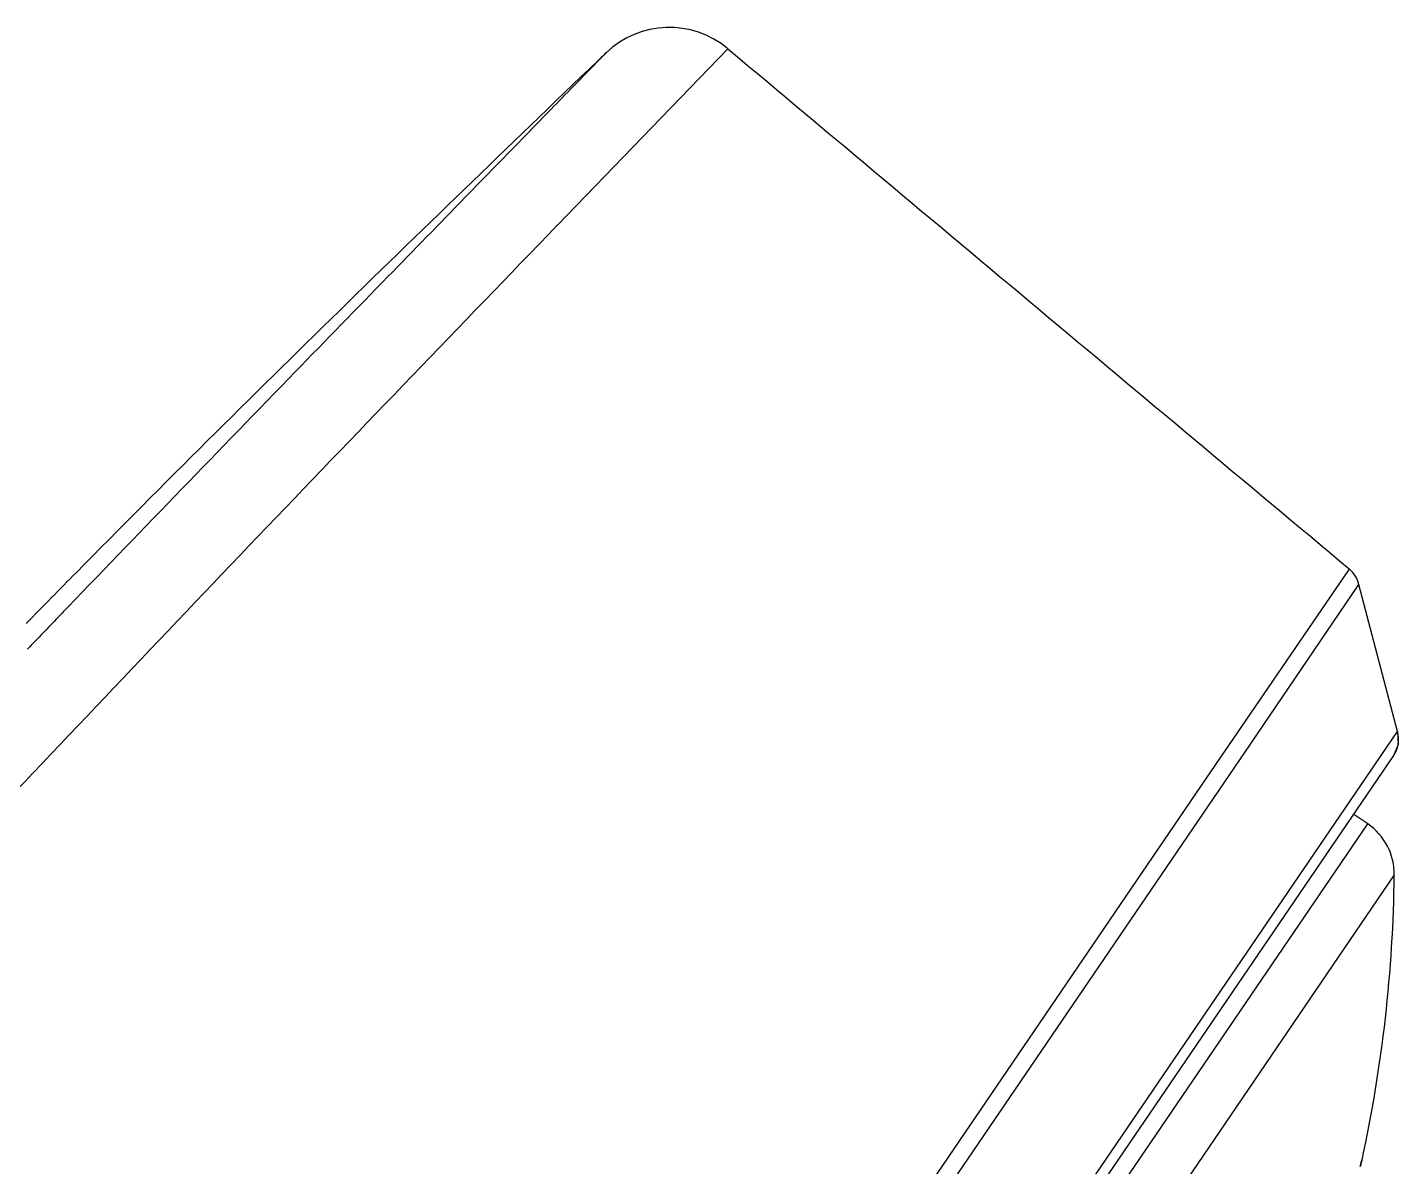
# Model space of a CAD drawing. Extents: x 0 to 1693, y 0 to 1240.
# Drawn here: x 221.88 to 244.41, y 672.42 to 691.13 of the extents above; entities that cross this region are included whole.
import ezdxf

# ---------------------------------------------------------------- set-up
doc = ezdxf.new("R2010")
doc.units = 0
doc.header["$LTSCALE"] = 14
doc.header["$MEASUREMENT"] = 0
doc.layers.add('DEF_LAYER_ASSEM_MEMBER', color=7, linetype='CONTINUOUS')

msp = doc.modelspace()

# ---------------------------------------------------------------- linework, layer by layer
at = {"layer": 'DEF_LAYER_ASSEM_MEMBER', "color": 9, "linetype": 'Continuous'}
for p, q in [((230.589, 687.878), (233.393, 690.781)), ((243.582, 682.211), (241.182, 678.693)), ((243.599, 682.236), (243.582, 682.211)), ((241.979, 679.357), (243.761, 681.98)), ((200.548, 615.22), (244.396, 679.564)), ((199.857, 617.545), (241.979, 679.357)), ((241.171, 678.677), (198.019, 615.369)), ((241.182, 678.693), (241.171, 678.677)), ((201.782, 616.233), (243.905, 678.045)), ((244.342, 677.207), (202.722, 616.133)), ((243.784, 672.416), (243.811, 672.524)), ((243.811, 672.524), (243.811, 672.526))]:
    msp.add_line(p, q, dxfattribs=at)
at = {"layer": 'DEF_LAYER_ASSEM_MEMBER', "color": 7, "linetype": 'Continuous'}
for p, q in [((244.396, 679.564), (243.761, 681.98)), ((244.396, 679.564), (244.405, 679.352)), ((244.405, 679.352), (244.326, 679.156)), ((200.902, 615.435), (244.326, 679.156)), ((243.905, 678.045), (243.675, 678.201)), ((243.809, 672.515), (243.784, 672.416))]:
    msp.add_line(p, q, dxfattribs=at)
for centre, radius, start, end in [((232.429, 689.631), 1.5, 50.0202, 133.8062), ((450.726, 457.444), 320.167, 135.4179, 135.62853), ((243.912, 679.437), 0.5, 325.7269, 14.7269), ((243.342, 677.219), 1, 359.3339, 55.7269), ((221.043, 677.478), 23.301, 347.7304, 359.3339)]:
    msp.add_arc(centre, radius, start, end, dxfattribs=at)
for points, start_tangent, end_tangent in [([(233.393, 690.781), (243.601, 682.237)], (0.766415, -0.642346), (0.767247, -0.641352)), ([(222.689, 682.179), (231.391, 690.714)], (0.701933, 0.712243), (0.721815, 0.692086)), ([(243.761, 681.98), (243.599, 682.236)], (-0.255278, 0.966868), (-0.766374, 0.642395))]:
    msp.add_spline(points, degree=3, dxfattribs=dict(at, start_tangent=start_tangent, end_tangent=end_tangent))
at = {"layer": 'DEF_LAYER_ASSEM_MEMBER', "color": 9, "linetype": 'Continuous'}
for points, start_tangent, end_tangent in [([(231.391, 690.714), (231.246, 690.565), (230.807, 690.115), (230.081, 689.371), (229.076, 688.34), (227.806, 687.037), (226.284, 685.473), (222.557, 681.617)], (-0.72181, -0.692092), (-0.692891, -0.721042)), ([(185.492, 632.363), (187.488, 635.315), (189.708, 638.704), (192.129, 642.464), (194.811, 646.469), (197.772, 650.606), (200.978, 654.791), (204.348, 658.971), (207.795, 663.101), (214.664, 670.973), (221.094, 677.945), (230.59, 687.88)], (0.544815, 0.838556), (0.694865, 0.71914)), ([(222.557, 681.617), (222.39, 681.444), (221.884, 680.916)], (-0.692891, -0.721042), (-0.694997, -0.719013))]:
    msp.add_spline(points, degree=3, dxfattribs=dict(at, start_tangent=start_tangent, end_tangent=end_tangent))

doc.saveas('drawing.dxf')
